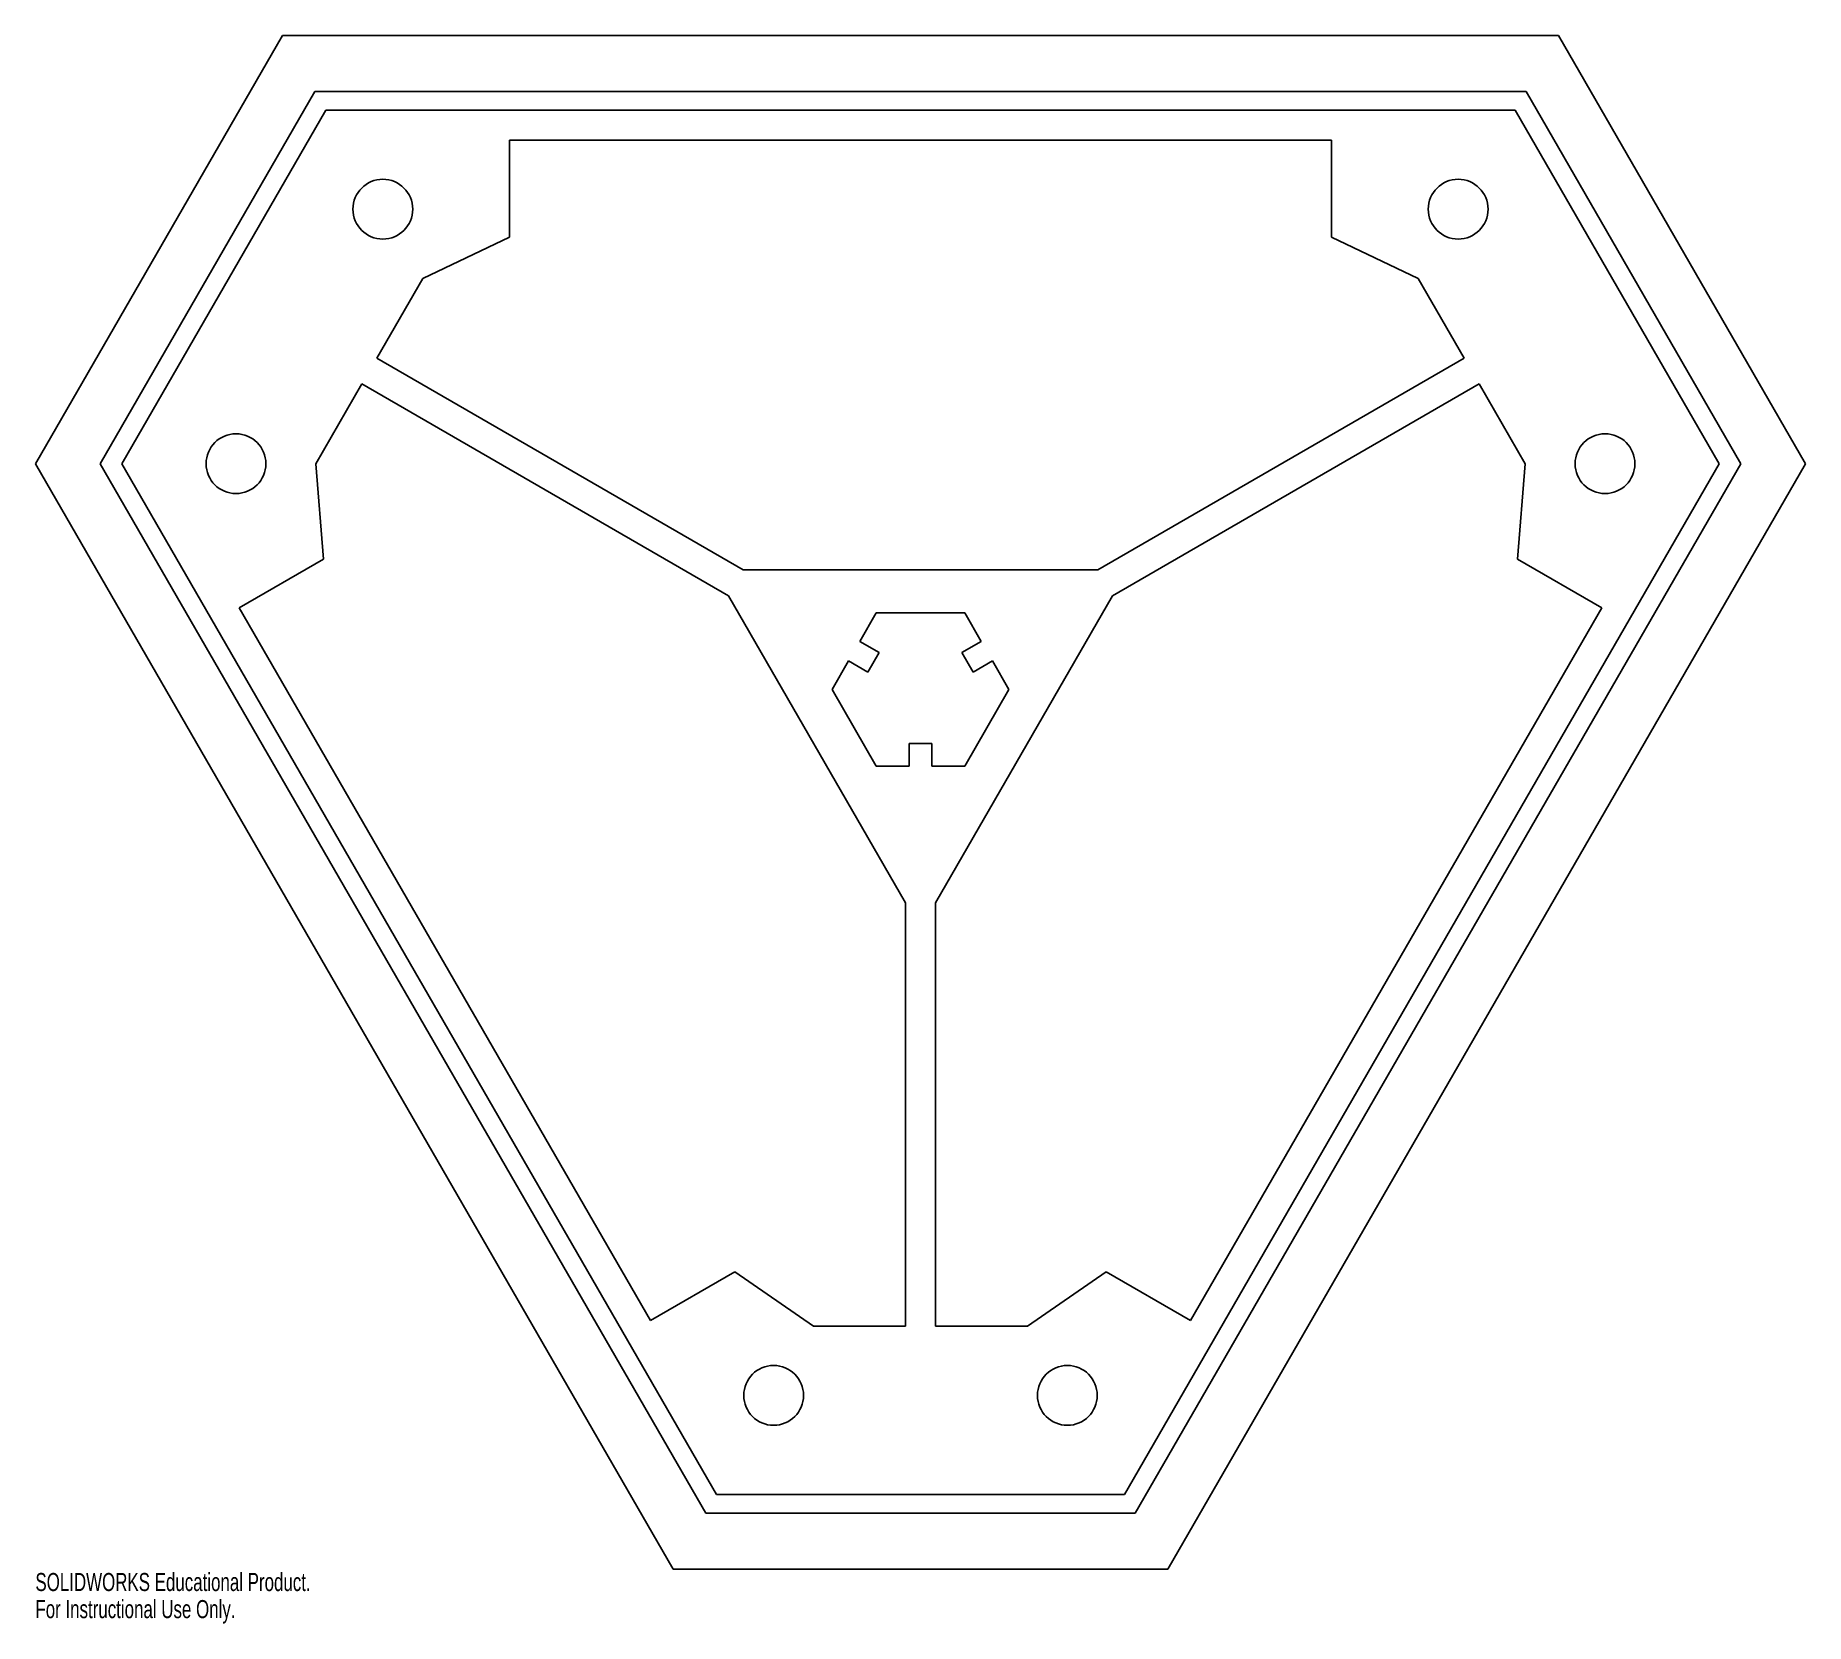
# Model space of a CAD drawing. Header units: millimetres. Extents: x -237 to 237, y -250 to 175.
import ezdxf

# ---------------------------------------------------------------- set-up
doc = ezdxf.new("R2010")
doc.units = ezdxf.units.MM
doc.styles.add('SLDTEXTSTYLE0', font='TXT', dxfattribs={"width": 0.7})

msp = doc.modelspace()

# ---------------------------------------------------------------- linework, layer by layer
at = {"color": 7, "linetype": 'Continuous', "lineweight": 25}
for p, q in [((-170.78, 175), (-236.94, 60.4)), ((170.78, 175), (-170.78, 175)), ((236.94, 60.4), (170.78, 175)), ((-162.12, 160), (-219.62, 60.4)), ((162.12, 160), (-162.12, 160)), ((219.62, 60.4), (162.12, 160)), ((-159.23, 155), (-213.85, 60.4)), ((-159.23, 155), (159.23, 155)), ((213.85, 60.4), (159.23, 155)), ((110, 147), (-110, 147)), ((-110, 147), (-110, 121)), ((110, 147), (110, 121)), ((-133.25, 110), (-110, 121)), ((133.25, 110), (110, 121)), ((-145.57, 88.66), (-133.25, 110)), ((145.57, 88.66), (133.25, 110)), ((-145.57, 88.66), (-47.43, 32)), ((47.43, 32), (145.57, 88.66)), ((-161.89, 60.4), (-149.57, 81.73)), ((-51.43, 25.07), (-149.57, 81.73)), ((149.57, 81.73), (51.43, 25.07)), ((161.89, 60.4), (149.57, 81.73)), ((-236.94, 60.4), (-66.17, -235.4)), ((-219.62, 60.4), (-57.51, -220.4)), ((-54.62, -215.4), (-213.85, 60.4)), ((-161.89, 60.4), (-159.84, 34.86)), ((213.85, 60.4), (54.62, -215.4)), ((57.51, -220.4), (219.62, 60.4)), ((66.17, -235.4), (236.94, 60.4)), ((159.84, 34.86), (161.89, 60.4)), ((-182.36, 21.86), (-159.84, 34.86)), ((182.36, 21.86), (159.84, 34.86)), ((-47.43, 32), (47.43, 32)), ((-4, -57.07), (-51.43, 25.07)), ((51.43, 25.07), (4, -57.07)), ((-182.36, 21.86), (-72.25, -168.86)), ((-16.25, 12.85), (-11.84, 20.5)), ((-11.84, 20.5), (11.84, 20.5)), ((11.84, 20.5), (16.25, 12.85)), ((72.25, -168.86), (182.36, 21.86)), ((-16.25, 12.85), (-11.06, 9.85)), ((-11.06, 9.85), (-14.06, 4.65)), ((11.06, 9.85), (16.25, 12.85)), ((14.06, 4.65), (11.06, 9.85)), ((-23.67, 0), (-19.25, 7.65)), ((-14.06, 4.65), (-19.25, 7.65)), ((19.25, 7.65), (14.06, 4.65)), ((19.25, 7.65), (23.67, 0)), ((-11.84, -20.5), (-23.67, 0)), ((23.67, 0), (11.84, -20.5)), ((-3, -14.5), (3, -14.5)), ((-3, -20.5), (-3, -14.5)), ((3, -14.5), (3, -20.5)), ((-3, -20.5), (-11.84, -20.5)), ((11.84, -20.5), (3, -20.5)), ((-4, -170.4), (-4, -57.07)), ((4, -57.07), (4, -170.4)), ((-72.25, -168.86), (-49.73, -155.86)), ((-49.73, -155.86), (-28.64, -170.4)), ((28.64, -170.4), (49.73, -155.86)), ((72.25, -168.86), (49.73, -155.86)), ((-4, -170.4), (-28.64, -170.4)), ((28.64, -170.4), (4, -170.4)), ((-54.62, -215.4), (54.62, -215.4)), ((-57.51, -220.4), (57.51, -220.4)), ((-66.17, -235.4), (66.17, -235.4))]:
    msp.add_line(p, q, dxfattribs=at)
for centre in [(-143.93, 128.5), (143.93, 128.5), (-183.25, 60.4), (183.25, 60.4), (-39.32, -188.9), (39.32, -188.9)]:
    msp.add_circle(centre, 8, dxfattribs=at)

# ---------------------------------------------------------------- texts
at = {"color": 7, "linetype": 'Continuous', "char_height": 4.8336, "attachment_point": 1, "style": 'SLDTEXTSTYLE0'}
for s, insert in [('SOLIDWORKS Educational Product.', (-236.94, -236.42)), ('For Instructional Use Only.', (-236.94, -243.67))]:
    msp.add_mtext(s, dxfattribs=dict(at, insert=insert))

doc.saveas('drawing.dxf')
